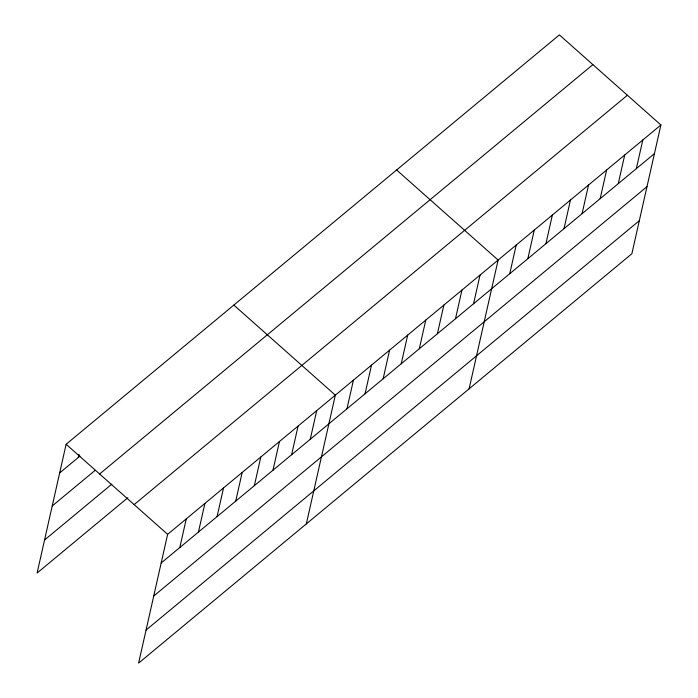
<?xml version="1.0" encoding="UTF-8"?>
<svg xmlns="http://www.w3.org/2000/svg" width="698" height="698" viewBox="0 0 698 698"><rect width="100%" height="100%" fill="white"/><g stroke="black" fill="none" stroke-linecap="round" stroke-linejoin="round"><path stroke-width="1.05" d="M660.893 124.968L167.633 534.336L138.614 663.1L631.873 253.732L660.893 124.968L559.386 34.9L66.127 444.268L37.107 573.032L127.847 497.726M78.298 457.46L79.022 454.276M179.814 547.529L186.27 518.867M198.441 532.059L204.907 503.406M217.078 516.599L223.535 487.937M235.715 501.129L242.171 472.476M254.351 485.668L260.808 457.007M272.979 470.199L279.444 441.546M291.616 454.738L298.072 426.077M310.252 439.269L316.709 410.616M306.326 523.919L335.345 395.147L233.83 305.078M346.967 408.801L353.432 380.14M365.054 393.785L371.519 365.133M383.141 378.778L389.597 350.117M401.228 363.771L407.684 335.11M419.315 348.756L425.771 320.094M437.402 333.749L443.858 305.087M455.489 318.742L461.945 290.08M473.576 303.726L480.032 275.064M469.1 388.83L498.119 260.057L396.612 169.989M509.749 273.712L516.206 245.05M527.828 258.696L534.293 230.035M545.915 243.689L552.38 215.028M564.001 228.682L570.458 200.021M582.088 213.667L588.545 185.005M600.175 198.66L606.632 169.998M618.262 183.644L624.719 154.991M636.349 168.637L642.806 139.975M59.67 472.921L79.921 456.117M52.219 505.963L95.164 470.321M99.622 473.986L592.881 64.626M44.55 539.999L111.793 484.185M134.138 504.61L627.397 95.242M161.177 562.989L654.436 153.63M153.734 596.031L646.985 186.663M146.065 630.067L639.316 220.699M66.127 444.268L167.633 534.336"/></g></svg>
